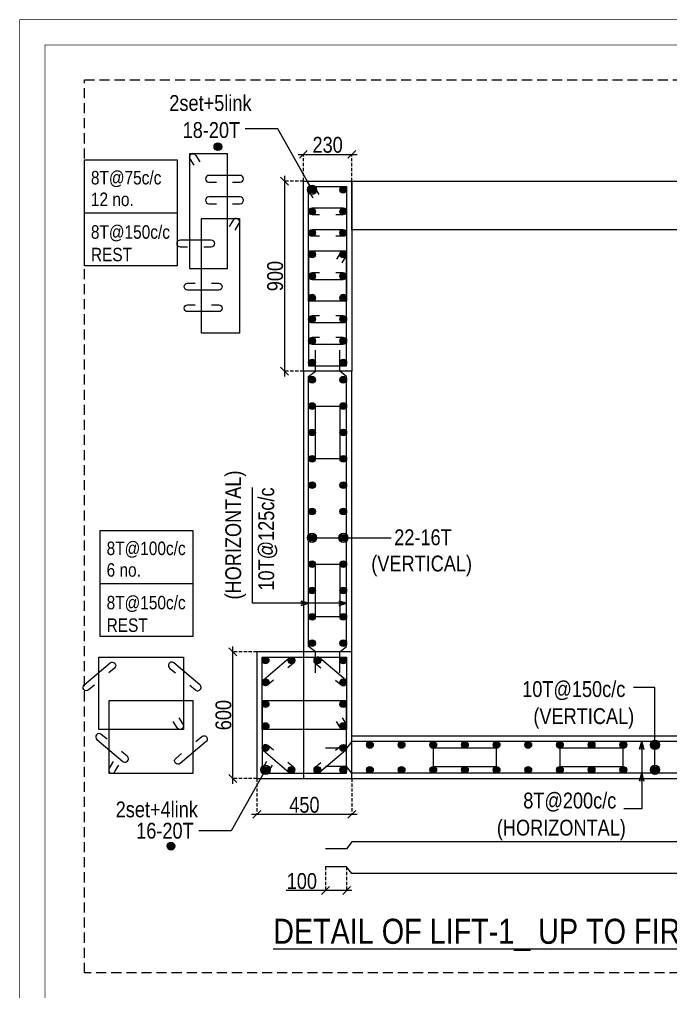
# Model space of a CAD drawing. Header units: millimetres. Extents: x 1112055 to 3390982, y -148532 to 766891.
# Drawn here: x 2527985 to 2540319, y 366024 to 384443 of the extents above; entities that cross this region are included whole.
import ezdxf

# ---------------------------------------------------------------- set-up
doc = ezdxf.new("R2010")
doc.units = ezdxf.units.MM
doc.header["$PDMODE"] = 35
doc.header["$PDSIZE"] = -25
doc.linetypes.add('DASHED2', pattern=[0.375, 0.25, -0.125])
doc.linetypes.add('Hidden', pattern=[9.525, 6.35, -3.175])
for name, color, linetype, lineweight in [('B COL. SIZE DIM', 220, 'Continuous', 25), ('B COLUMN', 1, 'Hidden', 9), ('B P.C.C', 251, 'Continuous', 0), ('B STEEL', 34, 'Continuous', 15), ('B STEEL TEXT', 7, 'Continuous', 15), ('B TITLE BLOCK', 250, 'Continuous', 0)]:
    doc.layers.add(name, color=color, linetype=linetype, lineweight=lineweight)
doc.styles.add('ARIAL', font='arial.ttf')
doc.styles.add('dim inside', font='romans.shx', dxfattribs={"width": 0.8, "height": 125})
doc.styles.add('SWINC', font='swissc.ttf')
doc.dimstyles.new('DIM 1', dxfattribs={"dimscale": 0, "dimtxt": 230, "dimasz": 150, "dimexe": 0.18, "dimexo": 0.0625, "dimgap": 0.5, "dimtad": 1, "dimdec": 0, "dimzin": 0, "dimdsep": 46, "dimtxsty": 'ARIAL', "dimblk": 'OBLIQUE', "dimcen": 6, "dimse1": 1, "dimse2": 1, "dimclrd": 256, "dimclrt": 256, "dimadec": 0, "dimazin": 2, "dimtfac": 0.75, "dimtdec": 0, "dimtix": 1, "dimtofl": 0, "dimtmove": 1, "dimatfit": 3, "dimldrblk": 'OPEN30', "dimfxl": 0.18, "dimfrac": 1, "dimtolj": 1, "dimtzin": 0, "dimlwd": -1, "dimarcsym": 0})
doc.dimstyles.new('dim inside', dxfattribs={"dimtxt": 125, "dimasz": 100, "dimexe": 0, "dimexo": 0, "dimgap": 10, "dimtad": 0, "dimdec": 0, "dimzin": 0, "dimdsep": 46, "dimtxsty": 'dim inside', "dimblk": 'SMALL', "dimcen": 0.09, "dimadec": 0, "dimazin": 0, "dimtfac": 1, "dimtdec": 0, "dimtofl": 0, "dimtmove": 0, "dimatfit": 3, "dimfxl": 1, "dimtolj": 1, "dimtzin": 0, "dimarcsym": 2})

# ---------------------------------------------------------------- blocks, each defined once
blk = doc.blocks.new('_Oblique')
at = {"color": 0, "linetype": 'ByBlock', "lineweight": -2}
blk.add_line((-0.5, -0.5), (0.5, 0.5), dxfattribs=at)
blk = doc.blocks.new('*D1611')
at = {"layer": 'B COL. SIZE DIM', "color": 250, "lineweight": 9, "ltscale": 250, "transparency": 16777216}
blk.add_line((2533263, 381887), (2534383, 381887), dxfattribs=at)
at = {"layer": 'B COL. SIZE DIM', "color": 250, "linetype": 'DASHED2', "lineweight": 9, "ltscale": 250, "transparency": 16777216}
for p, q in [((2533363, 381380), (2533363, 381887)), ((2534283, 381380), (2534283, 381887))]:
    blk.add_line(p, q, dxfattribs=at)
at = {"layer": 'Defpoints', "color": 0, "ltscale": 250, "transparency": 16777216}
for p in [(2534283, 381887), (2533363, 381380), (2534283, 381380)]:
    blk.add_point(p, dxfattribs=at)
at = {"layer": 'B COL. SIZE DIM', "color": 250, "lineweight": 9, "ltscale": 250, "transparency": 16777216, "xscale": 150, "yscale": 150, "zscale": 150, "rotation": 180}
blk.add_blockref('_Oblique', (2533363, 381887), dxfattribs=at)
at = {"layer": 'B COL. SIZE DIM', "color": 250, "lineweight": 9, "ltscale": 250, "transparency": 16777216, "xscale": 150, "yscale": 150, "zscale": 150}
blk.add_blockref('_Oblique', (2534283, 381887), dxfattribs=at)
at = {"layer": 'B COL. SIZE DIM', "color": 6, "ltscale": 250, "transparency": 16777216, "insert": (2533823, 382066), "char_height": 300, "attachment_point": 5, "style": 'SWINC'}
blk.add_mtext('\\A1;230', dxfattribs=at)
blk = doc.blocks.new('*D1609')
at = {"layer": 'B COL. SIZE DIM', "color": 250, "lineweight": 9, "ltscale": 250, "transparency": 16777216}
blk.add_line((2533008, 381480), (2533008, 377680), dxfattribs=at)
at = {"layer": 'B COL. SIZE DIM', "color": 250, "linetype": 'DASHED2', "lineweight": 9, "ltscale": 250, "transparency": 16777216}
for p, q in [((2533363, 381380), (2533008, 381380)), ((2533363, 377780), (2533008, 377780))]:
    blk.add_line(p, q, dxfattribs=at)
at = {"layer": 'Defpoints', "color": 0, "ltscale": 250, "transparency": 16777216}
for p in [(2533363, 381380), (2533008, 377780), (2533363, 377780)]:
    blk.add_point(p, dxfattribs=at)
at = {"layer": 'B COL. SIZE DIM', "color": 250, "lineweight": 9, "ltscale": 250, "transparency": 16777216, "xscale": 150, "yscale": 150, "zscale": 150}
for p, rotation in [((2533008, 381380), 90), ((2533008, 377780), 270)]:
    blk.add_blockref('_Oblique', p, dxfattribs=dict(at, rotation=rotation))
at = {"layer": 'B COL. SIZE DIM', "color": 6, "ltscale": 250, "transparency": 16777216, "insert": (2532829, 379580), "char_height": 300, "attachment_point": 5, "rotation": 90, "style": 'SWINC'}
blk.add_mtext('\\A1;900', dxfattribs=at)
blk = doc.blocks.new('*D1648')
at = {"layer": 'B COL. SIZE DIM', "color": 250, "linetype": 'DASHED2', "lineweight": 9, "ltscale": 250, "transparency": 16777216}
for p, q in [((2532483, 370062), (2532483, 369382)), ((2534283, 370062), (2534283, 369382))]:
    blk.add_line(p, q, dxfattribs=at)
at = {"layer": 'B COL. SIZE DIM', "color": 250, "lineweight": 9, "ltscale": 250, "transparency": 16777216}
blk.add_line((2534383, 369382), (2532383, 369382), dxfattribs=at)
at = {"layer": 'Defpoints', "color": 0, "ltscale": 250, "transparency": 16777216}
for p in [(2532483, 370062), (2534283, 370062), (2532483, 369382)]:
    blk.add_point(p, dxfattribs=at)
at = {"layer": 'B COL. SIZE DIM', "color": 250, "lineweight": 9, "ltscale": 250, "transparency": 16777216, "xscale": 150, "yscale": 150, "zscale": 150, "rotation": 180}
blk.add_blockref('_Oblique', (2532483, 369382), dxfattribs=at)
at = {"layer": 'B COL. SIZE DIM', "color": 250, "lineweight": 9, "ltscale": 250, "transparency": 16777216, "xscale": 150, "yscale": 150, "zscale": 150}
blk.add_blockref('_Oblique', (2534283, 369382), dxfattribs=at)
at = {"layer": 'B COL. SIZE DIM', "color": 6, "ltscale": 250, "transparency": 16777216, "insert": (2533383, 369561), "char_height": 300, "attachment_point": 5, "style": 'SWINC'}
blk.add_mtext('\\A1;450', dxfattribs=at)
blk = doc.blocks.new('*D1649')
at = {"layer": 'B COL. SIZE DIM', "color": 250, "lineweight": 9, "ltscale": 250, "transparency": 16777216}
blk.add_line((2532029, 369962), (2532029, 372562), dxfattribs=at)
at = {"layer": 'B COL. SIZE DIM', "color": 250, "linetype": 'DASHED2', "lineweight": 9, "ltscale": 250, "transparency": 16777216}
for p, q in [((2532483, 372462), (2532029, 372462)), ((2532483, 370062), (2532029, 370062))]:
    blk.add_line(p, q, dxfattribs=at)
at = {"layer": 'Defpoints', "color": 0, "ltscale": 250, "transparency": 16777216}
for p in [(2532029, 372462), (2532483, 372462), (2532483, 370062)]:
    blk.add_point(p, dxfattribs=at)
at = {"layer": 'B COL. SIZE DIM', "color": 250, "lineweight": 9, "ltscale": 250, "transparency": 16777216, "xscale": 150, "yscale": 150, "zscale": 150}
for p, rotation in [((2532029, 372462), 90), ((2532029, 370062), 270)]:
    blk.add_blockref('_Oblique', p, dxfattribs=dict(at, rotation=rotation))
at = {"layer": 'B COL. SIZE DIM', "color": 6, "ltscale": 250, "transparency": 16777216, "insert": (2531850, 371262), "char_height": 300, "attachment_point": 5, "rotation": 90, "style": 'SWINC'}
blk.add_mtext('\\A1;600', dxfattribs=at)
blk = doc.blocks.new('_Open30')
at = {"color": 0, "linetype": 'ByBlock', "lineweight": -2}
for p, q in [((-1, 0.27), (0, 0)), ((0, 0), (-1, -0.27)), ((0, 0), (-1, 0))]:
    blk.add_line(p, q, dxfattribs=at)
blk = doc.blocks.new('*D1612')
at = {"layer": 'B COL. SIZE DIM', "color": 250, "linetype": 'DASHED2', "lineweight": 9, "ltscale": 250, "transparency": 16777216}
for p, q in [((2533783, 368387), (2533783, 367937)), ((2534183, 368387), (2534183, 367937))]:
    blk.add_line(p, q, dxfattribs=at)
at = {"layer": 'B COL. SIZE DIM', "color": 250, "lineweight": 9, "ltscale": 250, "transparency": 16777216}
for p, q in [((2533783, 367937), (2533036, 367937)), ((2534283, 367937), (2533783, 367937))]:
    blk.add_line(p, q, dxfattribs=at)
at = {"layer": 'Defpoints', "color": 0, "ltscale": 250, "transparency": 16777216}
for p in [(2533783, 368387), (2534183, 368387), (2533783, 367937)]:
    blk.add_point(p, dxfattribs=at)
at = {"layer": 'B COL. SIZE DIM', "color": 250, "lineweight": 9, "ltscale": 250, "transparency": 16777216, "xscale": 150, "yscale": 150, "zscale": 150, "rotation": 180}
blk.add_blockref('_Oblique', (2533783, 367937), dxfattribs=at)
at = {"layer": 'B COL. SIZE DIM', "color": 250, "lineweight": 9, "ltscale": 250, "transparency": 16777216, "xscale": 150, "yscale": 150, "zscale": 150}
blk.add_blockref('_Oblique', (2534183, 367937), dxfattribs=at)
at = {"layer": 'B COL. SIZE DIM', "color": 6, "ltscale": 250, "transparency": 16777216, "insert": (2533334, 368116), "char_height": 300, "attachment_point": 5, "style": 'SWINC'}
blk.add_mtext('\\A1;100', dxfattribs=at)

msp = doc.modelspace()

# ---------------------------------------------------------------- hatches: boundary and pattern name
at = {"layer": 'B STEEL', "lineweight": 13}
h = msp.add_hatch(color=256, dxfattribs=at)
h.dxf.hatch_style = 1
edge = h.paths.add_edge_path()
edge.add_arc((2531743.6, 382031.5), 73.3, 0, 360)
at = {"layer": 'B STEEL', "lineweight": 9, "ltscale": 0.5}
h = msp.add_hatch(color=34, dxfattribs=at)
edge = h.paths.add_edge_path()
edge.add_arc((2533527.4, 381215.8), 64, 360, 720, ccw=False)
h = msp.add_hatch(color=34, dxfattribs=at)
edge = h.paths.add_edge_path()
edge.add_arc((2534119.3, 381215.8), 64, -180, 180)
at = {"layer": 'B STEEL', "lineweight": 30}
h = msp.add_hatch(color=34, dxfattribs=at)
edge = h.paths.add_edge_path()
edge.add_arc((2533527.4, 380806.8), 64, -180, 180)
h = msp.add_hatch(color=34, dxfattribs=at)
edge = h.paths.add_edge_path()
edge.add_arc((2534119.3, 380806.8), 64, -180, 180)
h = msp.add_hatch(color=34, dxfattribs=at)
edge = h.paths.add_edge_path()
edge.add_arc((2533527.4, 380397.8), 64, -180, 180)
h = msp.add_hatch(color=34, dxfattribs=at)
edge = h.paths.add_edge_path()
edge.add_arc((2534119.3, 380397.8), 64, -180, 180)
h = msp.add_hatch(color=34, dxfattribs=at)
edge = h.paths.add_edge_path()
edge.add_arc((2533527.4, 379988.8), 64, -180, 180)
h = msp.add_hatch(color=34, dxfattribs=at)
edge = h.paths.add_edge_path()
edge.add_arc((2534119.3, 379988.8), 64, -180, 180)
h = msp.add_hatch(color=34, dxfattribs=at)
edge = h.paths.add_edge_path()
edge.add_arc((2533527.4, 379579.8), 64, -180, 180)
h = msp.add_hatch(color=34, dxfattribs=at)
edge = h.paths.add_edge_path()
edge.add_arc((2534119.3, 379579.8), 64, -180, 180)
h = msp.add_hatch(color=34, dxfattribs=at)
edge = h.paths.add_edge_path()
edge.add_arc((2533527.4, 379170.8), 64, -180, 180)
h = msp.add_hatch(color=34, dxfattribs=at)
edge = h.paths.add_edge_path()
edge.add_arc((2534119.3, 379170.8), 64, -180, 180)
h = msp.add_hatch(color=34, dxfattribs=at)
edge = h.paths.add_edge_path()
edge.add_arc((2533527.4, 378761.8), 64, -180, 180)
h = msp.add_hatch(color=34, dxfattribs=at)
edge = h.paths.add_edge_path()
edge.add_arc((2534119.3, 378761.8), 64, -180, 180)
h = msp.add_hatch(color=34, dxfattribs=at)
edge = h.paths.add_edge_path()
edge.add_arc((2533527.4, 378352.8), 64, -180, 180)
h = msp.add_hatch(color=34, dxfattribs=at)
edge = h.paths.add_edge_path()
edge.add_arc((2534119.3, 378352.8), 64, -180, 180)
at = {"layer": 'B STEEL', "lineweight": 9, "ltscale": 0.5}
h = msp.add_hatch(color=34, dxfattribs=at)
edge = h.paths.add_edge_path()
edge.add_arc((2533527.4, 377943.8), 64, -360, 0)
h = msp.add_hatch(color=34, dxfattribs=at)
edge = h.paths.add_edge_path()
edge.add_arc((2534119.3, 377943.8), 64, 180, 540, ccw=False)
h = msp.add_hatch(color=34, dxfattribs=at)
edge = h.paths.add_edge_path()
edge.add_arc((2533527.4, 377615.8), 64, 0, 360)
h = msp.add_hatch(color=34, dxfattribs=at)
edge = h.paths.add_edge_path()
edge.add_arc((2534119.3, 377615.8), 64, 540, 900, ccw=False)
h = msp.add_hatch(color=34, dxfattribs=at)
edge = h.paths.add_edge_path()
edge.add_arc((2533527.4, 377116.8), 64, 360, 720, ccw=False)
h = msp.add_hatch(color=34, dxfattribs=at)
edge = h.paths.add_edge_path()
edge.add_arc((2534119.3, 377116.8), 64, -180, 180)
h = msp.add_hatch(color=34, dxfattribs=at)
edge = h.paths.add_edge_path()
edge.add_arc((2533527.4, 376617.8), 64, 360, 720, ccw=False)
h = msp.add_hatch(color=34, dxfattribs=at)
edge = h.paths.add_edge_path()
edge.add_arc((2534119.3, 376617.8), 64, -180, 180)
h = msp.add_hatch(color=34, dxfattribs=at)
edge = h.paths.add_edge_path()
edge.add_arc((2533527.4, 376118.8), 64, 360, 720, ccw=False)
h = msp.add_hatch(color=34, dxfattribs=at)
edge = h.paths.add_edge_path()
edge.add_arc((2534119.3, 376118.8), 64, -180, 180)
h = msp.add_hatch(color=34, dxfattribs=at)
edge = h.paths.add_edge_path()
edge.add_arc((2533527.4, 375619.8), 64, 360, 720, ccw=False)
h = msp.add_hatch(color=34, dxfattribs=at)
edge = h.paths.add_edge_path()
edge.add_arc((2534119.3, 375619.8), 64, -180, 180)
h = msp.add_hatch(color=34, dxfattribs=at)
edge = h.paths.add_edge_path()
edge.add_arc((2533527.4, 375120.8), 64, 360, 720, ccw=False)
h = msp.add_hatch(color=34, dxfattribs=at)
edge = h.paths.add_edge_path()
edge.add_arc((2534119.3, 375120.8), 64, -180, 180)
h = msp.add_hatch(color=34, dxfattribs=at)
edge = h.paths.add_edge_path()
edge.add_arc((2533527.4, 374621.8), 64, 360, 720, ccw=False)
h = msp.add_hatch(color=34, dxfattribs=at)
edge = h.paths.add_edge_path()
edge.add_arc((2534119.3, 374621.8), 64, -180, 180)
h = msp.add_hatch(color=34, dxfattribs=at)
edge = h.paths.add_edge_path()
edge.add_arc((2533527.4, 374122.8), 64, 360, 720, ccw=False)
h = msp.add_hatch(color=34, dxfattribs=at)
edge = h.paths.add_edge_path()
edge.add_arc((2534119.3, 374122.8), 64, -180, 180)
h = msp.add_hatch(color=34, dxfattribs=at)
edge = h.paths.add_edge_path()
edge.add_arc((2533527.4, 373623.8), 64, 360, 720, ccw=False)
h = msp.add_hatch(color=34, dxfattribs=at)
edge = h.paths.add_edge_path()
edge.add_arc((2534119.3, 373623.8), 64, -180, 180)
h = msp.add_hatch(color=34, dxfattribs=at)
edge = h.paths.add_edge_path()
edge.add_arc((2533527.4, 373124.8), 64, 360, 720, ccw=False)
h = msp.add_hatch(color=34, dxfattribs=at)
edge = h.paths.add_edge_path()
edge.add_arc((2534119.3, 373124.8), 64, -180, 180)
h = msp.add_hatch(color=34, dxfattribs=at)
edge = h.paths.add_edge_path()
edge.add_arc((2533527.4, 372625.8), 64, 360, 720, ccw=False)
h = msp.add_hatch(color=34, dxfattribs=at)
edge = h.paths.add_edge_path()
edge.add_arc((2534119.3, 372625.8), 64, -180, 180)
h = msp.add_hatch(color=34, dxfattribs=at)
edge = h.paths.add_edge_path()
edge.add_arc((2532647.4, 372297.8), 64, 0, 360, ccw=False)
h = msp.add_hatch(color=34, dxfattribs=at)
edge = h.paths.add_edge_path()
edge.add_arc((2533138, 372297.8), 64, 0, 360, ccw=False)
h = msp.add_hatch(color=34, dxfattribs=at)
edge = h.paths.add_edge_path()
edge.add_arc((2533628.7, 372297.8), 64, 0, 360, ccw=False)
h = msp.add_hatch(color=34, dxfattribs=at)
edge = h.paths.add_edge_path()
edge.add_arc((2534119.3, 372297.8), 64, -540, -180)
h = msp.add_hatch(color=34, dxfattribs=at)
edge = h.paths.add_edge_path()
edge.add_arc((2532647.4, 371883.4), 64, 0, 360, ccw=False)
h = msp.add_hatch(color=34, dxfattribs=at)
edge = h.paths.add_edge_path()
edge.add_arc((2534119.3, 371883.4), 64, -540, -180)
h = msp.add_hatch(color=34, dxfattribs=at)
edge = h.paths.add_edge_path()
edge.add_arc((2532647.4, 371469), 64, 0, 360, ccw=False)
h = msp.add_hatch(color=34, dxfattribs=at)
edge = h.paths.add_edge_path()
edge.add_arc((2534119.3, 371469), 64, -540, -180)
h = msp.add_hatch(color=34, dxfattribs=at)
edge = h.paths.add_edge_path()
edge.add_arc((2532647.4, 371054.6), 64, 0, 360, ccw=False)
h = msp.add_hatch(color=34, dxfattribs=at)
edge = h.paths.add_edge_path()
edge.add_arc((2534119.3, 371054.6), 64, -540, -180)
h = msp.add_hatch(color=34, dxfattribs=at)
edge = h.paths.add_edge_path()
edge.add_arc((2532647.4, 370640.2), 64, 0, 360, ccw=False)
h = msp.add_hatch(color=34, dxfattribs=at)
edge = h.paths.add_edge_path()
edge.add_arc((2534119.3, 370640.2), 64, -540, -180)
h = msp.add_hatch(color=34, dxfattribs=at)
edge = h.paths.add_edge_path()
edge.add_arc((2534623.3, 370697.8), 64, 180, 540, ccw=False)
h = msp.add_hatch(color=34, dxfattribs=at)
edge = h.paths.add_edge_path()
edge.add_arc((2535223.3, 370697.8), 64, 180, 540, ccw=False)
h = msp.add_hatch(color=34, dxfattribs=at)
edge = h.paths.add_edge_path()
edge.add_arc((2535823.3, 370697.8), 64, 180, 540, ccw=False)
h = msp.add_hatch(color=34, dxfattribs=at)
edge = h.paths.add_edge_path()
edge.add_arc((2536423.3, 370697.8), 64, 180, 540, ccw=False)
h = msp.add_hatch(color=34, dxfattribs=at)
edge = h.paths.add_edge_path()
edge.add_arc((2537023.3, 370697.8), 64, 180, 540, ccw=False)
h = msp.add_hatch(color=34, dxfattribs=at)
edge = h.paths.add_edge_path()
edge.add_arc((2537623.3, 370697.8), 64, 180, 540, ccw=False)
h = msp.add_hatch(color=34, dxfattribs=at)
edge = h.paths.add_edge_path()
edge.add_arc((2538223.3, 370697.8), 64, 0, 360)
h = msp.add_hatch(color=34, dxfattribs=at)
edge = h.paths.add_edge_path()
edge.add_arc((2538823.3, 370697.8), 64, 180, 540, ccw=False)
h = msp.add_hatch(color=34, dxfattribs=at)
edge = h.paths.add_edge_path()
edge.add_arc((2539423.3, 370697.8), 64, 180, 540, ccw=False)
h = msp.add_hatch(color=34, dxfattribs=at)
edge = h.paths.add_edge_path()
edge.add_arc((2540023.3, 370697.8), 64, 0, 360)
h = msp.add_hatch(color=34, dxfattribs=at)
edge = h.paths.add_edge_path()
edge.add_arc((2532647.4, 370225.8), 64, -360, 0)
h = msp.add_hatch(color=34, dxfattribs=at)
edge = h.paths.add_edge_path()
edge.add_arc((2533138, 370225.8), 64, -360, 0)
h = msp.add_hatch(color=34, dxfattribs=at)
edge = h.paths.add_edge_path()
edge.add_arc((2533628.7, 370225.8), 64, -360, 0)
h = msp.add_hatch(color=34, dxfattribs=at)
edge = h.paths.add_edge_path()
edge.add_arc((2534119.3, 370225.8), 64, 180, 540, ccw=False)
h = msp.add_hatch(color=34, dxfattribs=at)
edge = h.paths.add_edge_path()
edge.add_arc((2534623.3, 370225.8), 64, 180, 540, ccw=False)
h = msp.add_hatch(color=34, dxfattribs=at)
edge = h.paths.add_edge_path()
edge.add_arc((2535223.3, 370225.8), 64, 180, 540, ccw=False)
h = msp.add_hatch(color=34, dxfattribs=at)
edge = h.paths.add_edge_path()
edge.add_arc((2535823.3, 370225.8), 64, 180, 540, ccw=False)
h = msp.add_hatch(color=34, dxfattribs=at)
edge = h.paths.add_edge_path()
edge.add_arc((2536423.3, 370225.8), 64, 180, 540, ccw=False)
h = msp.add_hatch(color=34, dxfattribs=at)
edge = h.paths.add_edge_path()
edge.add_arc((2537023.3, 370225.8), 64, 180, 540, ccw=False)
h = msp.add_hatch(color=34, dxfattribs=at)
edge = h.paths.add_edge_path()
edge.add_arc((2537623.3, 370225.8), 64, 180, 540, ccw=False)
h = msp.add_hatch(color=34, dxfattribs=at)
edge = h.paths.add_edge_path()
edge.add_arc((2538223.3, 370225.8), 64, 0, 360)
h = msp.add_hatch(color=34, dxfattribs=at)
edge = h.paths.add_edge_path()
edge.add_arc((2538823.3, 370225.8), 64, 180, 540, ccw=False)
h = msp.add_hatch(color=34, dxfattribs=at)
edge = h.paths.add_edge_path()
edge.add_arc((2539423.3, 370225.8), 64, 180, 540, ccw=False)
h = msp.add_hatch(color=34, dxfattribs=at)
edge = h.paths.add_edge_path()
edge.add_arc((2540023.3, 370225.8), 64, 0, 360)
at = {"layer": 'B STEEL', "lineweight": 13}
h = msp.add_hatch(color=256, dxfattribs=at)
h.dxf.hatch_style = 1
edge = h.paths.add_edge_path()
edge.add_arc((2530854, 368779.5), 73.3, 0, 360)

# ---------------------------------------------------------------- linework, layer by layer
at = {"layer": 'B COLUMN', "color": 1, "linetype": 'ByBlock', "lineweight": 20}
for points in [[(2534283.3, 377779.8), (2533363.3, 377779.8), (2533363.3, 370061.8), (2544003.3, 370061.8), (2544003.3, 381379.8), (2543083.3, 381379.8), (2543083.3, 370861.8), (2534283.3, 370861.8)], [(2534283.3, 377779.8), (2533363.3, 377779.8), (2533363.3, 381379.8), (2534283.3, 381379.8)], [(2543083.3, 380459.8), (2534283.3, 380459.8), (2534283.3, 381379.8), (2543083.3, 381379.8)], [(2534283.3, 372461.8), (2532483.3, 372461.8), (2532483.3, 370061.8), (2534283.3, 370061.8)]]:
    msp.add_lwpolyline(points, close=True, dxfattribs=at)
at = {"layer": 'B P.C.C', "color": 250, "lineweight": 0, "ltscale": 30}
for p, q in [((2529217, 380778), (2530970.2, 380778)), ((2529514.7, 373756.1), (2531267.9, 373756.1))]:
    msp.add_line(p, q, dxfattribs=at)
at = {"layer": 'B P.C.C', "color": 250, "linetype": 'Hidden', "lineweight": 0, "ltscale": 30}
msp.add_lwpolyline([(2548488.9, 366378.9), (2529217, 366378.9), (2529217, 383300.8), (2548488.9, 383300.8)], close=True, dxfattribs=at)
at = {"layer": 'B P.C.C', "color": 250, "lineweight": 0, "ltscale": 30}
for points in [[(2529217, 381780.7), (2530970.2, 381780.7), (2530970.2, 379775.4), (2529217, 379775.4)], [(2529514.7, 374758.7), (2531267.9, 374758.7), (2531267.9, 372753.5), (2529514.7, 372753.5)]]:
    msp.add_lwpolyline(points, close=True, dxfattribs=at)
at = {"layer": 'B STEEL', "lineweight": 13}
for points in [[(2531208.6, 379724.9), (2531928.6, 379724.9), (2531928.6, 381897.9), (2531208.6, 381897.9)], [(2534183.3, 379106.8), (2533463.3, 379106.8), (2533463.3, 381279.8), (2534183.3, 381279.8)], [(2531432.6, 380670.9), (2532152.6, 380670.9), (2532152.6, 378497.9), (2531432.6, 378497.9)], [(2534183.3, 380052.8), (2533463.3, 380052.8), (2533463.3, 377879.8), (2534183.3, 377879.8)]]:
    msp.add_lwpolyline(points, close=True, dxfattribs=at)
at = {"layer": 'B STEEL', "color": 34, "lineweight": 9, "ltscale": 0.5}
for points in [[(2531292.9, 381678.9), (2531218.1, 381800.3, -1), (2531327.2, 381867.4), (2531401.9, 381746)], [(2532023.1, 381360.9), (2532165.8, 381360.9, 1), (2532165.8, 381488.9), (2531573.8, 381488.9, 1), (2531573.8, 381360.9), (2531716.5, 381360.9)], [(2533547.6, 381060.8), (2533472.8, 381182.3, -1), (2533581.9, 381249.4), (2533656.6, 381127.9)], [(2532023.1, 380951.9), (2532165.8, 380951.9, 1), (2532165.8, 381079.9), (2531573.8, 381079.9, 1), (2531573.8, 380951.9), (2531716.5, 380951.9)], [(2533670, 380742.8), (2533527.4, 380742.8, -1), (2533527.4, 380870.8), (2534119.3, 380870.8, -1), (2534119.3, 380742.8), (2533976.7, 380742.8)], [(2532068.4, 380451.9), (2532143.1, 380573.4, 1), (2532034.1, 380640.5), (2531959.3, 380519)], [(2533670, 380333.8), (2533527.4, 380333.8, -1), (2533527.4, 380461.8), (2534119.3, 380461.8, -1), (2534119.3, 380333.8), (2533976.7, 380333.8)], [(2531476.4, 380133.9), (2531619, 380133.9, 1), (2531619, 380261.9), (2531027.1, 380261.9, 1), (2531027.1, 380133.9), (2531169.7, 380133.9)], [(2534099.1, 379833.8), (2534173.8, 379955.3, 1), (2534064.8, 380022.4), (2533990, 379900.9)], [(2533670, 379643.8), (2533527.4, 379643.8, 1), (2533527.4, 379515.8), (2534119.3, 379515.8, 1), (2534119.3, 379643.8), (2533976.7, 379643.8)], [(2531619.9, 379443.9), (2531762.6, 379443.9, -1), (2531762.6, 379315.9), (2531170.6, 379315.9, -1), (2531170.6, 379443.9), (2531313.2, 379443.9)], [(2531619.9, 379034.9), (2531762.6, 379034.9, -1), (2531762.6, 378906.9), (2531170.6, 378906.9, -1), (2531170.6, 379034.9), (2531313.2, 379034.9)], [(2533670, 378825.9), (2533527.4, 378825.9, 1), (2533527.4, 378697.8), (2534119.3, 378697.8, 1), (2534119.3, 378825.9), (2533976.7, 378825.9)], [(2533670, 378416.9), (2533527.4, 378416.9, 1), (2533527.4, 378288.8), (2534119.3, 378288.8, 1), (2534119.3, 378416.9), (2533976.7, 378416.9)], [(2529403.6, 371830.8), (2529294.6, 371738.8, -1), (2529212, 371836.6), (2529702.6, 372251, -1), (2529785.2, 372153.2), (2529676.3, 372061.2)], [(2531211.4, 371830.8), (2531320.3, 371738.8, 1), (2531403, 371836.6), (2530912.3, 372251, 1), (2530829.7, 372153.2), (2530938.7, 372061.2)], [(2532797.6, 371926.5), (2532688.7, 371834.5, -1), (2532606, 371932.3), (2533096.7, 372346.7, -1), (2533179.3, 372248.9), (2533070.3, 372156.9)], [(2533969, 371926.5), (2534078, 371834.5, 1), (2534160.6, 371932.3), (2533670, 372346.7, 1), (2533587.4, 372248.9), (2533696.3, 372156.9)], [(2531006.1, 371209.7), (2531080.9, 371088.2, -1), (2530971.8, 371021.1), (2530897, 371142.6)], [(2534099.1, 371209.7), (2534173.8, 371088.2, -1), (2534064.8, 371021.1), (2533990, 371142.6)], [(2529644.1, 370804.3), (2529535.1, 370896.3, 1), (2529452.5, 370798.5), (2529943.2, 370384.1, 1), (2530025.8, 370481.9), (2529916.8, 370574)], [(2531328.8, 370764.9), (2531437.8, 370857, -1), (2531520.4, 370759.1), (2531029.8, 370344.7, -1), (2530947.2, 370442.6), (2531056.2, 370534.6)], [(2532797.6, 370597.1), (2532688.7, 370689.1, 1), (2532606, 370591.3), (2533096.7, 370176.9, 1), (2533179.3, 370274.8), (2533070.3, 370366.8)], [(2533969, 370597.1), (2534078, 370689.1, -1), (2534160.6, 370591.3), (2533670, 370176.9, -1), (2533587.4, 370274.8), (2533696.3, 370366.8)], [(2529759.4, 370380.9), (2529684.6, 370259.4, 1), (2529793.7, 370192.3), (2529868.4, 370313.8)], [(2532667.6, 370380.9), (2532592.8, 370259.4, 1), (2532701.9, 370192.3), (2532776.6, 370313.8)]]:
    msp.add_lwpolyline(points, format="xyb", dxfattribs=at)
at = {"layer": 'B STEEL', "lineweight": 13}
for points in [[(2533591.4, 372061.8), (2533591.4, 372461.8), (2533463.3, 372561.8), (2533463.3, 377679.8), (2533591.4, 377779.8), (2533591.4, 378179.8)], [(2534055.3, 372061.8), (2534055.3, 372461.8), (2534183.3, 372561.8), (2534183.3, 377679.8), (2534055.3, 377779.8), (2534055.3, 378179.8)], [(2543583.3, 370633.8), (2543183.3, 370633.8), (2543083.3, 370761.8), (2534283.3, 370761.8), (2534183.3, 370633.8), (2533783.3, 370633.8)], [(2543583.3, 370289.9), (2543183.3, 370289.9), (2543083.3, 370161.8), (2534283.3, 370161.8), (2534183.3, 370289.9), (2533783.3, 370289.9)], [(2543583.3, 368731), (2543183.3, 368731), (2543083.3, 368859), (2534283.3, 368859), (2534183.3, 368731), (2533783.3, 368731)], [(2543583.3, 368387.1), (2543183.3, 368387.1), (2543083.3, 368259), (2534283.3, 368259), (2534183.3, 368387.1), (2533783.3, 368387.1)]]:
    msp.add_lwpolyline(points, dxfattribs=at)
at = {"layer": 'B STEEL', "color": 3, "lineweight": 13}
for points in [[(2533591.4, 377116.8), (2534055.3, 377116.8), (2534055.3, 376118.8), (2533591.4, 376118.8)], [(2533591.4, 374122.8), (2534055.3, 374122.8), (2534055.3, 373124.8), (2533591.4, 373124.8)], [(2535823.3, 370633.8), (2535823.3, 370289.9), (2537023.3, 370289.9), (2537023.3, 370633.8)], [(2538223.3, 370633.8), (2538223.3, 370289.9), (2539423.3, 370289.9), (2539423.3, 370633.8)]]:
    msp.add_lwpolyline(points, close=True, dxfattribs=at)
at = {"layer": 'B STEEL', "color": 34, "lineweight": 9, "ltscale": 0.5}
for points in [[(2531090.3, 370990.6), (2529490.3, 370990.6), (2529490.3, 372361.8), (2531090.3, 372361.8)], [(2534183.3, 370990.6), (2532583.3, 370990.6), (2532583.3, 372361.8), (2534183.3, 372361.8)], [(2531275.1, 371533), (2529675.1, 371533), (2529675.1, 370161.8), (2531275.1, 370161.8)], [(2534183.3, 371533), (2532583.3, 371533), (2532583.3, 370161.8), (2534183.3, 370161.8)]]:
    msp.add_lwpolyline(points, close=True, dxfattribs=at)
at = {"layer": 'B STEEL', "lineweight": 13}
for centre in [(2531743.6, 382031.5), (2530854, 368779.5)]:
    msp.add_circle(centre, 73.3, dxfattribs=at)
at = {"layer": 'B STEEL', "color": 34, "lineweight": 9, "ltscale": 0.5}
for centre in [(2533527.4, 381215.8), (2534119.3, 381215.8), (2533527.4, 380806.8), (2534119.3, 380806.8), (2533527.4, 380397.8), (2534119.3, 380397.8), (2533527.4, 379988.8), (2534119.3, 379988.8), (2533527.4, 379579.8), (2534119.3, 379579.8), (2533527.4, 379170.8), (2534119.3, 379170.8), (2533527.4, 378761.8), (2534119.3, 378761.8), (2533527.4, 378352.8), (2534119.3, 378352.8), (2533527.4, 377943.8), (2534119.3, 377943.8), (2533527.4, 377615.8), (2534119.3, 377615.8), (2533527.4, 377116.8), (2534119.3, 377116.8), (2533527.4, 376617.8), (2534119.3, 376617.8), (2533527.4, 376118.8), (2534119.3, 376118.8), (2533527.4, 375619.8), (2534119.3, 375619.8), (2533527.4, 375120.8), (2534119.3, 375120.8), (2533527.4, 374621.8), (2534119.3, 374621.8), (2533527.4, 374122.8), (2534119.3, 374122.8), (2533527.4, 373623.8), (2534119.3, 373623.8), (2533527.4, 373124.8), (2534119.3, 373124.8), (2533527.4, 372625.8), (2534119.3, 372625.8), (2532647.4, 372297.8), (2533138, 372297.8), (2533628.7, 372297.8), (2534119.3, 372297.8), (2532647.4, 371883.4), (2534119.3, 371883.4), (2532647.4, 371469), (2534119.3, 371469), (2532647.4, 371054.6), (2534119.3, 371054.6), (2532647.4, 370640.2), (2534119.3, 370640.2), (2534623.3, 370697.8), (2535223.3, 370697.8), (2535823.3, 370697.8), (2536423.3, 370697.8), (2537023.3, 370697.8), (2537623.3, 370697.8), (2538223.3, 370697.8), (2538823.3, 370697.8), (2539423.3, 370697.8), (2540023.3, 370697.8), (2532647.4, 370225.8), (2533138, 370225.8), (2533628.7, 370225.8), (2534119.3, 370225.8), (2534623.3, 370225.8), (2535223.3, 370225.8), (2535823.3, 370225.8), (2536423.3, 370225.8), (2537023.3, 370225.8), (2537623.3, 370225.8), (2538223.3, 370225.8), (2538823.3, 370225.8), (2539423.3, 370225.8), (2540023.3, 370225.8)]:
    msp.add_circle(centre, 64, dxfattribs=at)
at = {"layer": 'B TITLE BLOCK', "color": 1, "const_width": 10.8}
msp.add_lwpolyline([(2598972.2, 384437.6), (2598972.2, 330361.1), (2527990.3, 330361.1), (2527990.3, 384437.6)], close=True, dxfattribs=at)
at = {"layer": 'B TITLE BLOCK', "color": 250, "lineweight": 0, "const_width": 10.8}
msp.add_lwpolyline([(2598491.5, 383956.9), (2598491.5, 330841.8), (2528470.9, 330841.8), (2528470.9, 383956.9)], close=True, dxfattribs=at)

# ---------------------------------------------------------------- texts
at = {"layer": 'B STEEL TEXT', "lineweight": 5, "style": 'SWINC'}
for s, height, p in [('2set+5link', 300, (2530823.8, 382710.2)), ('18-20T', 300, (2531076.1, 382197.5)), ('8T@75c/c', 255, (2529338.5, 381316.7)), ('12 no.', 255, (2529338.5, 380907.1)), ('8T@150c/c', 255, (2529338.5, 380288.2)), ('REST', 255, (2529338.5, 379861.2)), ('22-16T', 300, (2535084.5, 374481.5)), ('8T@100c/c', 255, (2529636.1, 374294.7)), ('(VERTICAL)', 300, (2534649.4, 373984.3)), ('6 no.', 255, (2529636.1, 373885.2)), ('8T@150c/c', 255, (2529636.1, 373266.3)), ('REST', 255, (2529636.1, 372839.3)), ('10T@150c/c', 300, (2537508.6, 371605.5)), ('(VERTICAL)', 300, (2537720.4, 371092.8)), ('8T@200c/c', 300, (2537528.9, 369493.3)), ('2set+4link', 300, (2529807.7, 369325.8)), ('(HORIZONTAL)', 300, (2537028.1, 368980.5)), ('16-20T', 300, (2530196.1, 368922.4))]:
    msp.add_text(s, height=height, dxfattribs=at).set_placement(p)
for s, p in [('(HORIZONTAL)', (2532184.2, 373452.8)), ('10T@125c/c', (2532809.5, 373621.4))]:
    msp.add_text(s, height=300, rotation=90, dxfattribs=at).set_placement(p)
at = {"layer": 'B TITLE BLOCK', "color": 0, "style": 'SWINC'}
msp.add_text('%%UDETAIL OF LIFT-1_ UP TO FIRST FLOOR SLAB LVL.', height=475.05, dxfattribs=at).set_placement((2532792, 366928.7))

# ---------------------------------------------------------------- dimensions: what is measured, and where the dimension line sits
at = {"layer": 'B COL. SIZE DIM', "color": 250, "ltscale": 250}
for base, p1, p2, picture, middle in [((2534283.3, 381887.2), (2533363.3, 381379.8), (2534283.3, 381379.8), '*D1611', (2533823.3, 382066.4)), ((2533783.3, 367936.6), (2534183.3, 368387.1), (2533783.3, 368387.1), '*D1612', (2533334.4, 368115.6))]:
    dim = msp.add_linear_dim(base=base, p1=p1, p2=p2, dimstyle='dim inside', override={"dimtxt": 300, "dimasz": 150, "dimgap": 25, "dimtad": 3, "dimlfac": 0.25, "dimtxsty": 'SWINC', "dimblk1": 'Oblique', "dimblk2": 'Oblique', "dimsah": 1, "dimdle": 100, "dimclrd": 250, "dimclre": 250, "dimclrt": 6, "dimfxl": 1000, "dimlwd": 9, "dimlwe": 9}, dxfattribs=at)
    dim.commit()
    dim.dimension.update_dxf_attribs({"geometry": picture, "text_midpoint": middle})
for base, p1, p2, angle, picture, middle in [((2533007.8, 377779.8), (2533363.3, 381379.8), (2533363.3, 377779.8), 90, '*D1609', (2532828.8, 379579.8)), ((2532029.5, 372461.8), (2532483.3, 370061.8), (2532483.3, 372461.8), 270, '*D1649', (2531850.5, 371261.8)), ((2532483.3, 369382), (2534283.3, 370061.8), (2532483.3, 370061.8), 180, '*D1648', (2533383.3, 369560.8))]:
    dim = msp.add_linear_dim(base=base, p1=p1, p2=p2, angle=angle, dimstyle='dim inside', override={"dimtxt": 300, "dimasz": 150, "dimgap": 25, "dimtad": 3, "dimlfac": 0.25, "dimtxsty": 'SWINC', "dimblk1": 'Oblique', "dimblk2": 'Oblique', "dimsah": 1, "dimdle": 100, "dimclrd": 250, "dimclre": 250, "dimclrt": 6, "dimfxl": 1000, "dimlwd": 9, "dimlwe": 9}, dxfattribs=at)
    dim.commit()
    dim.dimension.update_dxf_attribs({"geometry": picture, "text_midpoint": middle})

# ---------------------------------------------------------------- leaders
at = {"layer": 'B STEEL TEXT', "lineweight": 9}
for points in [[(2533527.4, 381215.8), (2532876.7, 382372), (2532263.6, 382372)], [(2533527.4, 374621.8), (2535023.8, 374621.8)], [(2534119.3, 374621.8), (2535023.8, 374621.8)], [(2540023.3, 370225.8), (2540023.3, 371784.2), (2539619.4, 371784.2)], [(2540023.3, 370697.8), (2540023.3, 371784.2), (2539619.4, 371784.2)], [(2532647.4, 370225.8), (2531996.7, 369069.7), (2531383.6, 369069.7)]]:
    msp.add_leader(points, dimstyle='DIM 1', override={"dimscale": 1, "dimasz": 175, "dimtad": 0, "dimtxsty": 'SWINC', "dimldrblk": 'DotBlank', "dimfxlon": 1, "dimarcsym": 2}, dxfattribs=at)
at = {"layer": 'B STEEL TEXT', "lineweight": 5}
for points in [[(2533463.3, 373381.6), (2532400.9, 373381.6), (2532400.9, 375575.8)], [(2534183.3, 373381.6), (2532400.9, 373381.6), (2532400.9, 375575.8)], [(2539772.4, 370761.8), (2539772.4, 369489.4), (2539436.6, 369489.4)], [(2539772.4, 370161.8), (2539772.4, 369489.4), (2539436.6, 369489.4)]]:
    msp.add_leader(points, dimstyle='DIM 1', override={"dimscale": 1, "dimtad": 0, "dimtxsty": 'SWINC', "dimfxlon": 1, "dimlwd": 5, "dimarcsym": 2}, dxfattribs=at)

doc.saveas('drawing.dxf')
